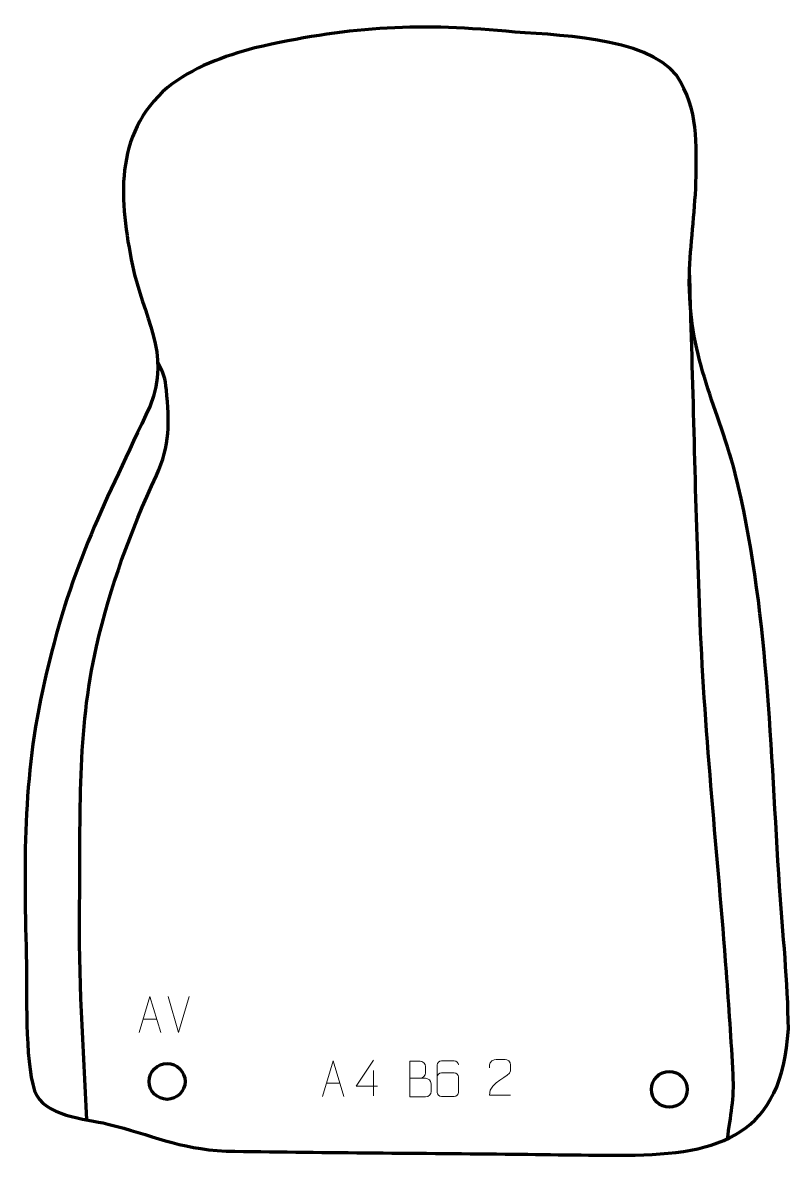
# Model space of a CAD drawing. Header units: millimetres. Extents: x 1021 to 1555, y -17 to 774.
import ezdxf

# ---------------------------------------------------------------- set-up
doc = ezdxf.new("R2010")
doc.units = ezdxf.units.MM
doc.header["$MEASUREMENT"] = 0
doc.layers.add('layer 2', color=7, linetype='Continuous')
doc.layers.add('layer 3', color=7, linetype='Continuous')

msp = doc.modelspace()

# ---------------------------------------------------------------- linework, layer by layer
at = {"layer": 'layer 2', "color": 142, "lineweight": 200}
for centre in [(1121.8066, 34.9991), (1471.9826, 29.4428)]:
    msp.add_ellipse(centre, major_axis=(0, 12.5), ratio=1, dxfattribs=at)
at = {"layer": 'layer 2', "color": 142, "lineweight": 158}
for points in [[(1485.9252, 597.4387), (1486.2262, 587.4203), (1486.5273, 577.402), (1486.8283, 567.3836), (1486.8283, 567.3836), (1488.9329, 496.8567), (1490.3214, 426.059), (1493.2166, 355.5871), (1493.2166, 355.5871), (1496.5187, 275.2085), (1505.583, 191.9262), (1511.564, 111.4043), (1511.564, 111.4043), (1513.3379, 87.5018), (1514.9741, 63.5788), (1516.2397, 39.6433), (1516.2397, 39.6433), (1517.1022, 23.1984), (1514.479, 10.8311), (1512.2513, -5.1544)], [(1065.8267, 8.1663), (1063.3427, 58.8733), (1060.0629, 108.136), (1060.7835, 159.0289), (1060.7835, 159.0289), (1061.5835, 220.0066), (1058.7534, 278.3864), (1072.5963, 338.4004), (1072.5963, 338.4004), (1082.7116, 381.6368), (1095.8761, 417.5181), (1114.3538, 457.7819), (1114.3538, 457.7819), (1123.9886, 478.7764), (1123.5642, 494.8412), (1121.3139, 517.2801), (1121.3139, 517.2801), (1120.481, 525.585), (1119.3064, 529.2017), (1115.252, 536.4691)]]:
    msp.add_open_spline(points, degree=3, knots=[0, 0, 0, 0, 0.16666667, 0.16666667, 0.16666667, 0.16666667, 0.33333333, 0.33333333, 0.33333333, 0.33333333, 0.5, 0.5, 0.5, 0.5, 0.66666667, 0.66666667, 0.66666667, 0.66666667, 1, 1, 1, 1], dxfattribs=at)
at = {"layer": 'layer 2', "color": 250, "lineweight": 9}
for points, knots in [([(1102.3908, 69.2007), (1102.3908, 69.2007), (1109.7618, 94.1542), (1109.7618, 94.1542), (1109.7618, 94.1542), (1109.7618, 94.1542), (1117.3317, 69.2007), (1117.3317, 69.2007)], [0, 0, 0, 0, 0.33333333, 0.33333333, 0.33333333, 0.33333333, 1, 1, 1, 1]), ([(1230.1184, 24.4728), (1230.1184, 24.4728), (1237.4894, 49.4263), (1237.4894, 49.4263), (1237.4894, 49.4263), (1237.4894, 49.4263), (1245.0593, 24.4728), (1245.0593, 24.4728)], [0, 0, 0, 0, 0.33333333, 0.33333333, 0.33333333, 0.33333333, 1, 1, 1, 1]), ([(1268.533, 31.7935), (1268.533, 31.7935), (1253.7113, 31.7935), (1253.7113, 31.7935), (1253.7113, 31.7935), (1253.7113, 31.7935), (1265.5889, 49.864), (1265.5889, 49.864)], [0, 0, 0, 0, 0.33333333, 0.33333333, 0.33333333, 0.33333333, 1, 1, 1, 1]), ([(1291.0774, 37.1757), (1294.716, 37.1761), (1298.3031, 37.1761), (1301.9425, 37.1757), (1301.9425, 37.1757), (1303.9179, 37.1584), (1305.8415, 35.4223), (1305.8415, 33.3727), (1305.8415, 33.3727), (1305.8411, 32.2441), (1305.8411, 29.1947), (1305.8415, 28.0658), (1305.8415, 28.0658), (1305.8591, 26.2079), (1304.317, 24.194), (1301.9955, 24.2109), (1301.9955, 24.2109), (1298.3557, 24.2113), (1294.7163, 24.2113), (1291.0774, 24.2109), (1291.0774, 24.2109), (1291.0774, 32.5292), (1291.0774, 40.847), (1291.0774, 49.1645), (1291.0774, 49.1645), (1293.4511, 49.1645), (1295.8252, 49.1645), (1298.1994, 49.1645), (1298.1994, 49.1645), (1299.8802, 49.1821), (1301.977, 47.2716), (1301.9947, 45.3092), (1301.9947, 45.3092), (1301.9943, 43.2431), (1301.9943, 43.0971), (1301.9947, 41.0306), (1301.9947, 41.0306), (1302.012, 38.9645), (1300.1575, 37.1584), (1298.1475, 37.1757)], [0, 0, 0, 0, 0.09090909, 0.09090909, 0.09090909, 0.09090909, 0.18181818, 0.18181818, 0.18181818, 0.18181818, 0.27272727, 0.27272727, 0.27272727, 0.27272727, 0.36363636, 0.36363636, 0.36363636, 0.36363636, 0.45454545, 0.45454545, 0.45454545, 0.45454545, 0.54545455, 0.54545455, 0.54545455, 0.54545455, 0.63636364, 0.63636364, 0.63636364, 0.63636364, 0.72727273, 0.72727273, 0.72727273, 0.72727273, 0.81818182, 0.81818182, 0.81818182, 0.81818182, 1, 1, 1, 1]), ([(1324.9469, 46.4544), (1324.9228, 47.7939), (1323.5666, 49.4471), (1321.9947, 49.4128), (1321.9947, 49.4128), (1319.0099, 49.4125), (1316.0247, 49.4125), (1313.0393, 49.4128), (1313.0393, 49.4128), (1311.8202, 49.4277), (1310.092, 47.9901), (1310.087, 46.4544), (1310.087, 46.4544), (1310.0873, 40.0939), (1310.0873, 33.7331), (1310.087, 27.3724), (1310.087, 27.3724), (1310.0917, 26.2095), (1311.8202, 24.4384), (1313.0393, 24.414), (1313.0393, 24.414), (1316.0247, 24.4143), (1319.0099, 24.4143), (1321.9947, 24.414), (1321.9947, 24.414), (1323.2728, 24.4578), (1324.9425, 26.0723), (1324.9469, 27.3724), (1324.9469, 27.3724), (1324.9469, 30.9557), (1324.9469, 34.5388), (1324.9469, 38.1215), (1324.9469, 38.1215), (1324.9084, 39.5997), (1323.3257, 41.0326), (1321.9947, 41.0306), (1321.9947, 41.0306), (1319.0099, 41.0309), (1316.0247, 41.0309), (1313.0393, 41.0306), (1313.0393, 41.0306), (1311.7098, 41.0356), (1310.0668, 39.5283), (1310.1085, 38.0998)], [0, 0, 0, 0, 0.08333333, 0.08333333, 0.08333333, 0.08333333, 0.16666667, 0.16666667, 0.16666667, 0.16666667, 0.25, 0.25, 0.25, 0.25, 0.33333333, 0.33333333, 0.33333333, 0.33333333, 0.41666667, 0.41666667, 0.41666667, 0.41666667, 0.5, 0.5, 0.5, 0.5, 0.58333333, 0.58333333, 0.58333333, 0.58333333, 0.66666667, 0.66666667, 0.66666667, 0.66666667, 0.75, 0.75, 0.75, 0.75, 0.83333333, 0.83333333, 0.83333333, 0.83333333, 1, 1, 1, 1]), ([(1361.2524, 25.424), (1356.338, 25.4243), (1351.4236, 25.4243), (1346.5095, 25.424), (1346.5095, 25.424), (1346.5095, 35.3563), (1361.1605, 37.9975), (1361.2524, 42.3078), (1361.2524, 42.3078), (1361.2521, 43.7319), (1361.2521, 45.1556), (1361.2524, 46.5789), (1361.2524, 46.5789), (1361.2355, 48.656), (1359.1127, 50.3808), (1357.4417, 50.3981), (1357.4417, 50.3981), (1355.3685, 50.3977), (1353.2956, 50.3977), (1351.2232, 50.3981), (1351.2232, 50.3981), (1349.4011, 50.4146), (1346.5764, 48.6225), (1346.5095, 46.5289), (1346.5095, 46.5289), (1346.5095, 46.5289), (1346.5095, 44.4741), (1346.5095, 44.4741)], [0, 0, 0, 0, 0.125, 0.125, 0.125, 0.125, 0.25, 0.25, 0.25, 0.25, 0.375, 0.375, 0.375, 0.375, 0.5, 0.5, 0.5, 0.5, 0.625, 0.625, 0.625, 0.625, 0.75, 0.75, 0.75, 0.75, 1, 1, 1, 1])]:
    msp.add_open_spline(points, degree=3, knots=knots, dxfattribs=at)
for points in [[(1129.7503, 69.1934), (1129.7503, 69.1934), (1122.4285, 94.147), (1122.4285, 94.147)], [(1137.0722, 94.147), (1137.0722, 94.147), (1129.7504, 69.1934), (1129.7504, 69.1934)], [(1105.1134, 78.4501), (1105.1134, 78.4501), (1114.6091, 78.4501), (1114.6091, 78.4501)], [(1265.5889, 42.5546), (1265.5889, 42.5546), (1265.5889, 24.8899), (1265.5889, 24.8899)], [(1232.841, 33.7222), (1232.841, 33.7222), (1242.3367, 33.7222), (1242.3367, 33.7222)]]:
    msp.add_open_spline(points, degree=3, dxfattribs=at)
at = {"layer": 'layer 3', "color": 242, "lineweight": 158}
msp.add_open_spline([(1183.0049, 755.9088), (1245.6517, 770.5085), (1294.1137, 773.5838), (1358.0976, 767.5441), (1358.0976, 767.5441), (1390.0991, 764.8211), (1456.3069, 764.1844), (1476.9237, 736.8455), (1476.9237, 736.8455), (1492.8308, 712.1952), (1490.6805, 689.8236), (1490.5253, 661.8682), (1490.5253, 661.8682), (1489.6583, 640.2049), (1486.6671, 618.7703), (1485.9252, 597.4387), (1485.9252, 597.4387), (1485.0208, 540.5027), (1504.0279, 510.7777), (1517.9847, 459.1312), (1517.9847, 459.1312), (1540.9419, 366.9532), (1542.5242, 265.7548), (1548.8166, 171.0083), (1548.8166, 171.0083), (1551.0286, 138.373), (1554.7285, 104.1914), (1554.9455, 71.6195), (1554.9455, 71.6195), (1550.7646, -2.1161), (1507.9741, -16.1346), (1442.0647, -16.4664), (1442.0647, -16.4664), (1414.0567, -16.5727), (1385.5653, -15.9123), (1357.499, -15.6345), (1357.499, -15.6345), (1292.6695, -14.9905), (1227.6799, -14.7175), (1162.873, -13.5993), (1162.873, -13.5993), (1129.1012, -11.9093), (1111.514, -2.3507), (1080.4767, 5.2824), (1080.4767, 5.2824), (1064.3822, 9.2405), (1036.0817, 10.2476), (1029.3731, 28.4809), (1029.3731, 28.4809), (1022.2923, 51.0001), (1024.1321, 97.283), (1023.6076, 122.667), (1023.6076, 122.667), (1021.8972, 192.6167), (1021.0812, 251.5713), (1037.7477, 320.3135), (1037.7477, 320.3135), (1055.8123, 397.1422), (1078.2638, 437.8953), (1109.8822, 506.2829), (1109.8822, 506.2829), (1124.9182, 542.7371), (1104.8607, 568.8916), (1097.6397, 604.1511), (1097.6397, 604.1511), (1088.5431, 648.9149), (1083.9423, 695.3599), (1122.1198, 728.3705), (1122.1198, 728.3705), (1139.418, 742.3708), (1161.7338, 750.3219), (1183.0049, 755.9088)], degree=3, knots=[0, 0, 0, 0, 0.05263158, 0.05263158, 0.05263158, 0.05263158, 0.10526316, 0.10526316, 0.10526316, 0.10526316, 0.15789474, 0.15789474, 0.15789474, 0.15789474, 0.21052632, 0.21052632, 0.21052632, 0.21052632, 0.26315789, 0.26315789, 0.26315789, 0.26315789, 0.31578947, 0.31578947, 0.31578947, 0.31578947, 0.36842105, 0.36842105, 0.36842105, 0.36842105, 0.42105263, 0.42105263, 0.42105263, 0.42105263, 0.47368421, 0.47368421, 0.47368421, 0.47368421, 0.52631579, 0.52631579, 0.52631579, 0.52631579, 0.57894737, 0.57894737, 0.57894737, 0.57894737, 0.63157895, 0.63157895, 0.63157895, 0.63157895, 0.68421053, 0.68421053, 0.68421053, 0.68421053, 0.73684211, 0.73684211, 0.73684211, 0.73684211, 0.78947368, 0.78947368, 0.78947368, 0.78947368, 0.84210526, 0.84210526, 0.84210526, 0.84210526, 0.89473684, 0.89473684, 0.89473684, 0.89473684, 1, 1, 1, 1], dxfattribs=at)

doc.saveas('drawing.dxf')
